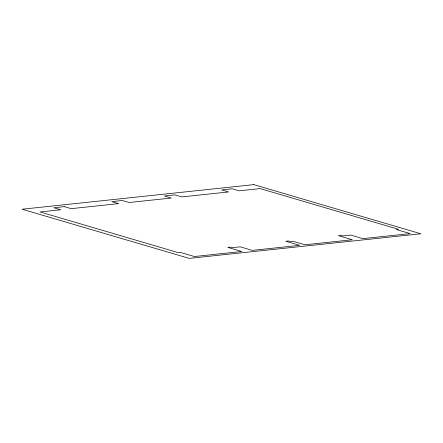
<?xml version="1.0" encoding="UTF-8"?>
<svg xmlns="http://www.w3.org/2000/svg" width="443" height="443" viewBox="0 0 443 443"><rect width="100%" height="100%" fill="white"/><g stroke="black" fill="none" stroke-linecap="round" stroke-linejoin="round"><path stroke-width="0.66" d="M253.811 184.626L22.15 209.223L189.189 258.374L420.85 233.777L253.811 184.626M64.368 206.637L53.841 207.75L60.708 209.772L40.058 211.964L178.33 252.654L180.445 252.427L194.361 256.525L241.751 251.491L227.829 247.399L230.565 247.105L232.42 247.654L240.217 246.823L252.277 250.378L299.662 245.344L285.746 241.247L288.482 240.959L290.337 241.501L292.867 241.236L304.928 244.785L352.312 239.752L338.397 235.659L341.132 235.366L342.987 235.914L350.784 235.083L362.845 238.633L410.229 233.605L396.313 229.507L398.418 229.286L260.146 188.596L239.087 190.833L232.221 188.812L221.694 189.931L228.56 191.952L181.802 196.913L174.935 194.892L164.408 196.011L171.275 198.032L129.151 202.506L122.285 200.485L111.758 201.604L118.624 203.625L71.24 208.653L64.368 206.637"/></g></svg>
